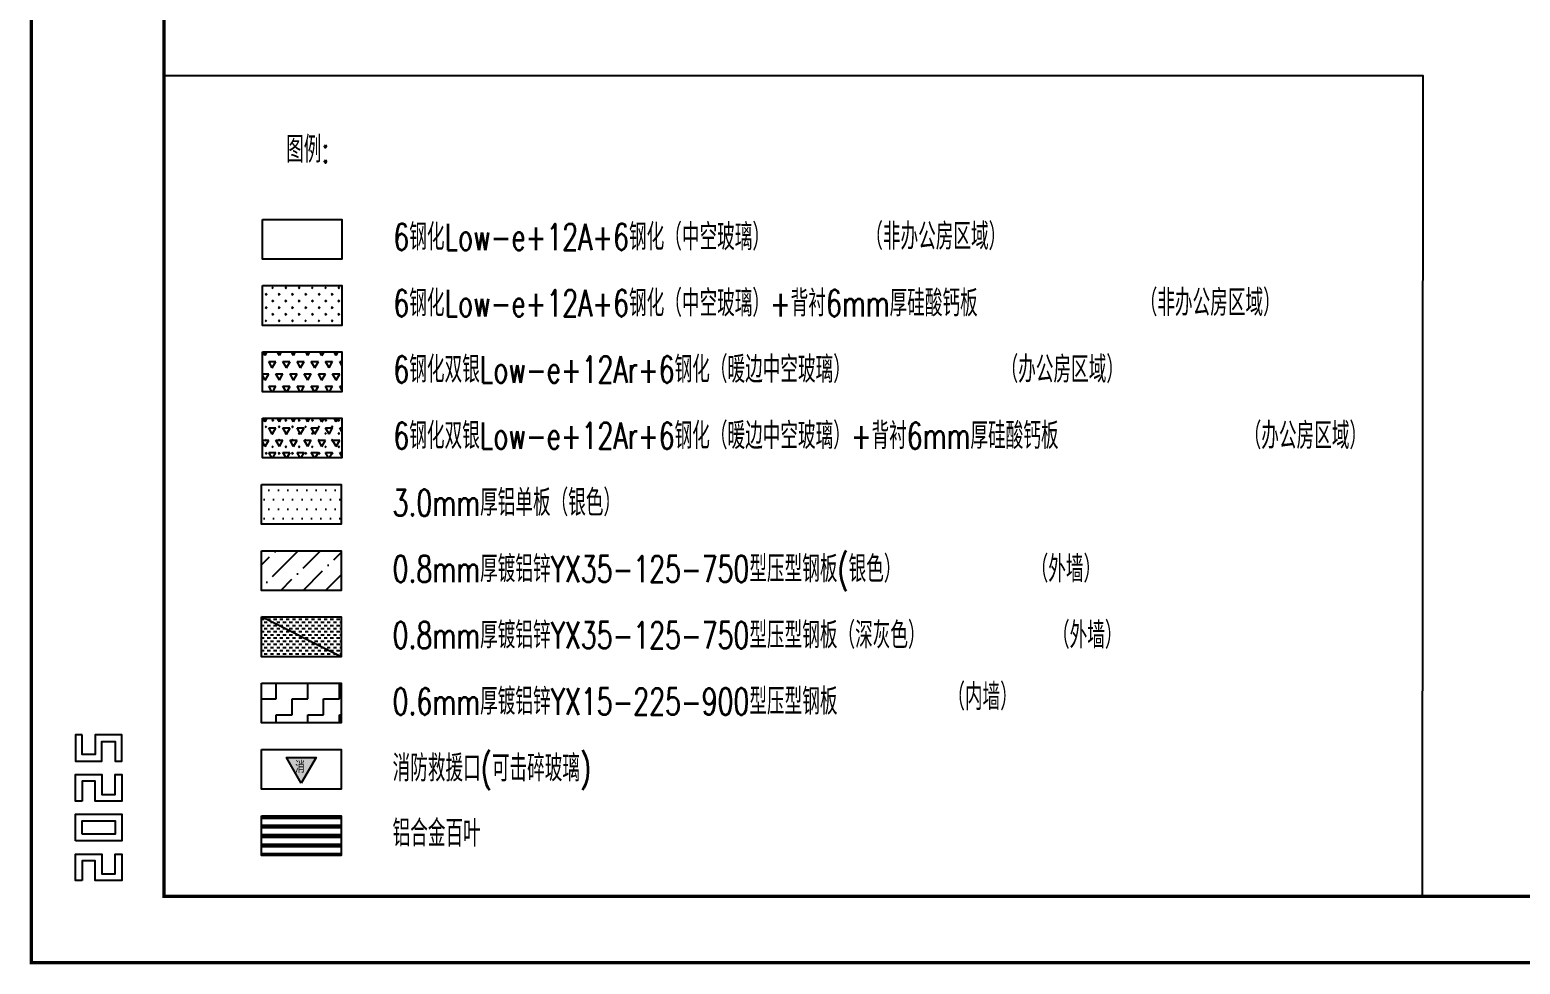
# Model space of a CAD drawing. Extents: x -2072575 to 87763, y 445513 to 805276.
# Drawn here: x -2072575 to -2027590, y 472207 to 500408 of the extents above; entities that cross this region are included whole.
import ezdxf
from ezdxf.enums import TextEntityAlignment as Align

# ---------------------------------------------------------------- set-up
doc = ezdxf.new("R2010")
doc.units = 0
doc.header["$LTSCALE"] = 1000
doc.layers.get('Defpoints').update_dxf_attribs({"color": 210})
for name, color, linetype in [('!ZN1-填充-8', 8, 'Continuous'), ('!ZN1-文字-7', 7, 'Continuous'), ('!ZN1-标注-173', 173, 'Continuous'), ('!ZN4-辅助材料-1', 1, 'Continuous'), ('0-cxFrame', 155, 'Continuous'), ('A-SFCE', 30, 'Continuous'), ('IE-填充-JYZS', 7, 'Continuous')]:
    doc.layers.add(name, color=color, linetype=linetype)
doc.layers.add('0-cxText', color=131, linetype='Continuous', lineweight=25)
doc.styles.add('cx_tuming', font='simhei.ttf')
doc.styles.add('cx_tuqian1', font='')
doc.styles.add('ZNTextStyle', font='ROMANS.shx', dxfattribs={"width": 0.7, "bigfont": 'CHINESE.shx'})
doc.styles.add('样式 1', font='romans.shx', dxfattribs={"width": 0.7, "bigfont": 'chinese.shx'})
doc.styles.add('黑体', font='simhei.ttf', dxfattribs={"height": 12})
doc.styles.get('cx_tuqian1').set_extended_font_data('SimSun')

# ---------------------------------------------------------------- blocks, each defined once
blk = doc.blocks.new('消防救援口标识')
blk.add_wipeout([(0, 0), (-150, 260), (150, 260)]).dxf.layer = '!ZN1-标注-173'
at = {"layer": '!ZN1-填充-8'}
h = blk.add_hatch(color=252, dxfattribs=at)
h.dxf.hatch_style = 1
h.paths.add_polyline_path([(0, 0), (-150, 260), (150, 260)])
at = {"layer": '!ZN1-标注-173'}
blk.add_lwpolyline([(0, 0), (-150, 260), (150, 260)], close=True, dxfattribs=at)
at = {"layer": '!ZN1-文字-7', "ltscale": 1.5, "style": '样式 1', "width": 0.7}
blk.add_text('消', height=120, dxfattribs=at).set_placement((-62, 164), align=Align.MIDDLE_LEFT)
blk = doc.blocks.new('20250827144832')
at = {"layer": '!ZN1-填充-8', "ltscale": 0.5}
h = blk.add_hatch(dxfattribs=at)
h.set_pattern_fill('石膏板', color=8, scale=80)
h.set_pattern_definition([(45, (2155735.37, -475199.8), (-200.000005, 200.000005), [64, -218.84272]), (135, (2156180.63, -475199.8), (-200.000005, -200.000005), [64, -218.84272])])
h.paths.add_polyline_path([(2969, 14430), (5369, 14430), (5369, 13230), (2969, 13230)])
at = {"layer": '!ZN1-填充-8'}
h = blk.add_hatch(dxfattribs=at)
h.set_pattern_fill('TRIANG', color=256, scale=150)
h.set_pattern_definition([(60, (-176092.73, -89236.06), (-214.3124, 371.2001), [214.3125, -214.3125]), (120, (-176092.73, -89236.06), (-428.6249, 4e-05), [214.3125, -214.3125]), (0, (-176199.9, -89050.46), (214.3125, 371.20005), [214.3125, -214.3125])])
h.paths.add_polyline_path([(2969, 12430), (5369, 12430), (5369, 11230), (2969, 11230)])
h = blk.add_hatch(dxfattribs=at)
h.set_pattern_fill('TRIANG', color=256, scale=150)
h.set_pattern_definition([(60, (-176092.73, -91235.8), (-214.3124, 371.2001), [214.3125, -214.3125]), (120, (-176092.73, -91235.8), (-428.6249, 4e-05), [214.3125, -214.3125]), (0, (-176199.9, -91050.2), (214.3125, 371.20005), [214.3125, -214.3125])])
h.paths.add_polyline_path([(2969, 10431), (5369, 10431), (5369, 9231), (2969, 9231)])
at = {"layer": '!ZN1-填充-8', "ltscale": 0.5}
h = blk.add_hatch(dxfattribs=at)
h.set_pattern_fill('石膏板', color=8, scale=80)
h.set_pattern_definition([(45, (2155735.37, -479199.3), (-200.000005, 200.000005), [64, -218.84272]), (135, (2156180.63, -479199.3), (-200.000005, -200.000005), [64, -218.84272])])
h.paths.add_polyline_path([(2969, 10431), (5369, 10431), (5369, 9231), (2969, 9231)])
at = {"layer": '!ZN1-填充-8'}
h = blk.add_hatch(dxfattribs=at)
h.set_pattern_fill('DOTS', color=141, scale=4571.428569, style=0)
h.set_pattern_definition([(0, (-678643.22, -125199.34), (142.85714, 285.71429), [0, -285.71429])])
h.paths.add_polyline_path([(2944, 8431), (5344, 8431), (5344, 7231), (2944, 7231)])
h = blk.add_hatch(dxfattribs=at)
h.set_pattern_fill('ANSI36', color=256, scale=300, style=0)
h.set_pattern_definition([(45, (-176117.03, -79237.33), (252.5697, 926.0889), [1190.625, -238.125, 0, -238.125])])
h.paths.add_polyline_path([(2944, 6431), (5344, 6431), (5344, 5231), (2944, 5231)])
h = blk.add_hatch(dxfattribs=at)
h.set_pattern_fill('ZIGZAG', color=256, scale=300, style=0)
h.set_pattern_definition([(0, (-173470.1, -101288.86), (476.25, 476.25), [476.25, -476.25]), (90, (-172993.84, -101288.86), (-476.25, 476.25), [476.25, -476.25])])
h.paths.add_polyline_path([(2944, 2431), (5344, 2431), (5344, 1231), (2944, 1231)])
at = {"layer": '!ZN1-填充-8', "ltscale": 3000}
h = blk.add_hatch(dxfattribs=at)
h.set_pattern_fill('PLAST', color=141, scale=90)
h.set_pattern_definition([(0, (-197730.4, -1729.2), (0, 285.75), []), (0, (-197730.4, -1693.48), (0, 285.75), []), (0, (-197730.4, -1657.76), (0, 285.75), [])])
h.paths.add_polyline_path([(2944, -1568), (5344, -1568), (5344, -2768), (2944, -2768)])
at = {"layer": 'IE-填充-JYZS', "ltscale": 10}
h = blk.add_hatch(dxfattribs=at)
h.set_pattern_fill('DASH', color=253, scale=100)
h.set_pattern_definition([(0, (2944.36, 3231.23), (95.25, 95.25), [95.25, -95.25])])
h.paths.add_polyline_path([(2944, 4431), (5344, 4431), (5344, 3231), (2944, 3231)])
at = {"ltscale": 1000}
blk.add_lwpolyline([(0, 20777), (37993, 20777), (37980, -3999), (-12, -3999)], close=True, dxfattribs=at)
at = {"ltscale": 1.5}
for points in [[(2969, 16430), (5369, 16430), (5369, 15230), (2969, 15230)], [(2969, 14430), (5369, 14430), (5369, 13230), (2969, 13230)], [(2969, 12430), (5369, 12430), (5369, 11230), (2969, 11230)], [(2969, 10431), (5369, 10431), (5369, 9231), (2969, 9231)], [(2944, 8431), (5344, 8431), (5344, 7231), (2944, 7231)], [(2944, 6431), (5344, 6431), (5344, 5231), (2944, 5231)], [(2944, 4431), (5344, 4431), (5344, 3231), (2944, 3231)], [(2944, 2431), (5344, 2431), (5344, 1231), (2944, 1231)], [(2944, 431), (5344, 431), (5344, -769), (2944, -769)], [(2944, -1568), (5344, -1568), (5344, -2768), (2944, -2768)]]:
    blk.add_lwpolyline(points, close=True, dxfattribs=at)
at = {"layer": 'A-SFCE'}
blk.add_line((5344, 3231), (2944, 4431), dxfattribs=at)
at = {"layer": '!ZN1-文字-7', "ltscale": 1.5, "style": '样式 1', "width": 0.7}
blk.add_text('图例:', height=800, dxfattribs=at).set_placement((4991, 17898), align=Align.BOTTOM_RIGHT)
at = {"layer": '!ZN1-文字-7', "ltscale": 1.5, "style": 'ZNTextStyle', "width": 0.7}
for s, p in [('6钢化Low-e+12A+6钢化（中空玻璃）', (6924, 15899)), ('6钢化Low-e+12A+6钢化（中空玻璃）+背衬6mm厚硅酸钙板', (6924, 13900)), ('6钢化双银Low-e+12Ar+6钢化（暖边中空玻璃）', (6924, 11900)), ('6钢化双银Low-e+12Ar+6钢化（暖边中空玻璃）+背衬6mm厚硅酸钙板', (6924, 9900)), ('3.0mm厚铝单板（银色）', (6900, 7879)), ('0.8mm厚镀铝锌YX35-125-750型压型钢板(银色） ', (6900, 5879)), ('0.8mm厚镀铝锌YX35-125-750型压型钢板（深灰色） ', (6900, 3879)), ('0.6mm厚镀铝锌YX15-225-900型压型钢板', (6900, 1879)), ('消防救援口(可击碎玻璃)', (6900, -135)), ('铝合金百叶', (6900, -2099))]:
    blk.add_text(s, height=800, dxfattribs=at).set_placement(p, align=Align.MIDDLE_LEFT)
at = {"layer": '!ZN1-文字-7', "color": 1, "ltscale": 1.5, "style": 'ZNTextStyle', "width": 0.7}
for s, p in [('（非办公房区域）', (21167, 15915)), ('（非办公房区域）', (29450, 13915)), ('（办公房区域）', (25252, 11900)), ('（办公房区域）', (32588, 9900)), ('（外墙）', (26159, 5879)), ('（外墙）', (26804, 3879)), ('（内墙）', (23642, 2019))]:
    blk.add_text(s, height=800, dxfattribs=at).set_placement(p, align=Align.MIDDLE_LEFT)
at = {"layer": '!ZN4-辅助材料-1', "xscale": 3, "yscale": 3, "zscale": 3}
blk.add_blockref('消防救援口标识', (4144, -588), dxfattribs=at)
blk = doc.blocks.new('TK22.A1 L(Dragon)')
at = {"layer": '0-cxFrame', "color": 7, "const_width": 0.5}
blk.add_lwpolyline([(0, 0), (-841, 0), (-841, 594), (0, 594)], close=True, dxfattribs=at)
at = {"layer": '0-cxFrame', "const_width": 0.5}
blk.add_lwpolyline([(-80, 10), (-821, 10), (-821, 584), (-80, 584)], close=True, dxfattribs=at)
at = {"layer": 'Defpoints', "color": 2}
for points in [[(-833.37, 34.37), (-834.37, 34.37), (-834.37, 30.37), (-830.37, 30.37), (-830.37, 33.37), (-828.37, 33.37), (-828.37, 30.37), (-827.37, 30.37), (-827.37, 34.37), (-831.37, 34.37), (-831.37, 31.37), (-833.37, 31.37), (-833.37, 34.37)], [(-833.37, 24.37), (-834.37, 24.37), (-834.37, 28.37), (-830.37, 28.37), (-830.37, 25.37), (-828.37, 25.37), (-828.37, 28.37), (-827.37, 28.37), (-827.37, 24.37), (-831.37, 24.37), (-831.37, 27.37), (-833.37, 27.37), (-833.37, 24.37)], [(-833.37, 12.37), (-834.37, 12.37), (-834.37, 16.37), (-830.37, 16.37), (-830.37, 13.37), (-828.37, 13.37), (-828.37, 16.37), (-827.37, 16.37), (-827.37, 12.37), (-831.37, 12.37), (-831.37, 15.37), (-833.37, 15.37), (-833.37, 12.37)]]:
    blk.add_lwpolyline(points, dxfattribs=at)
for points in [[(-834.37, 18.37), (-834.37, 22.37), (-827.37, 22.37), (-827.37, 18.37)], [(-833.37, 19.37), (-833.37, 21.37), (-828.37, 21.37), (-828.37, 19.37)]]:
    blk.add_lwpolyline(points, close=True, dxfattribs=at)
at = {"style": '黑体', "flags": 4}
blk.add_attdef('图幅', text='', height=3.3, dxfattribs=at).set_placement((-40, 3), align=Align.RIGHT)
at = {"layer": '0-cxText', "flags": 4}
for tag, height, style, p in [('建设单位', 3.5, 'cx_tuming', (-45, 240)), ('项目名称', 3.5, 'cx_tuming', (-45, 210)), ('子项名称', 3.5, 'cx_tuming', (-45, 180)), ('工程编号', 3.3, 'cx_tuqian1', (-35, 165)), ('图名1', 3.5, 'cx_tuming', (-45, 87)), ('图名2', 3.5, 'cx_tuming', (-45, 79)), ('图名3', 3.5, 'cx_tuming', (-45, 71)), ('出图日期', 3.3, 'cx_tuqian1', (-39, 60)), ('专业', 3.3, 'cx_tuqian1', (-55, 52)), ('图号', 3.3, 'cx_tuqian1', (-55, 44)), ('版次', 3.3, 'cx_tuqian1', (-20, 44))]:
    blk.add_attdef(tag, text='', height=height, dxfattribs=dict(at, style=style)).set_placement(p, align=Align.MIDDLE)
at = {"layer": 'Defpoints', "color": 6, "flags": 4}
for tag, height, style, p in [('tufu', 3.3, '黑体', (-12, 12)), ('dwfname', 4, 'cx_tuqian1', (-80, 3))]:
    blk.add_attdef(tag, text='', height=height, dxfattribs=dict(at, style=style)).set_placement(p, align=Align.RIGHT)

msp = doc.modelspace()

# ---------------------------------------------------------------- block references
at = {"ltscale": 10}
msp.add_blockref('20250827144832', (-2068524.4, 478256.7), dxfattribs=at)

# ---------------------------------------------------------------- next in the draw order: block references
at = {"layer": '0-cxFrame', "xscale": 200, "yscale": 200, "zscale": 200}
msp.add_blockref('TK22.A1 L(Dragon)', (-1904324.8, 472257.2), dxfattribs=at)

doc.saveas('drawing.dxf')
